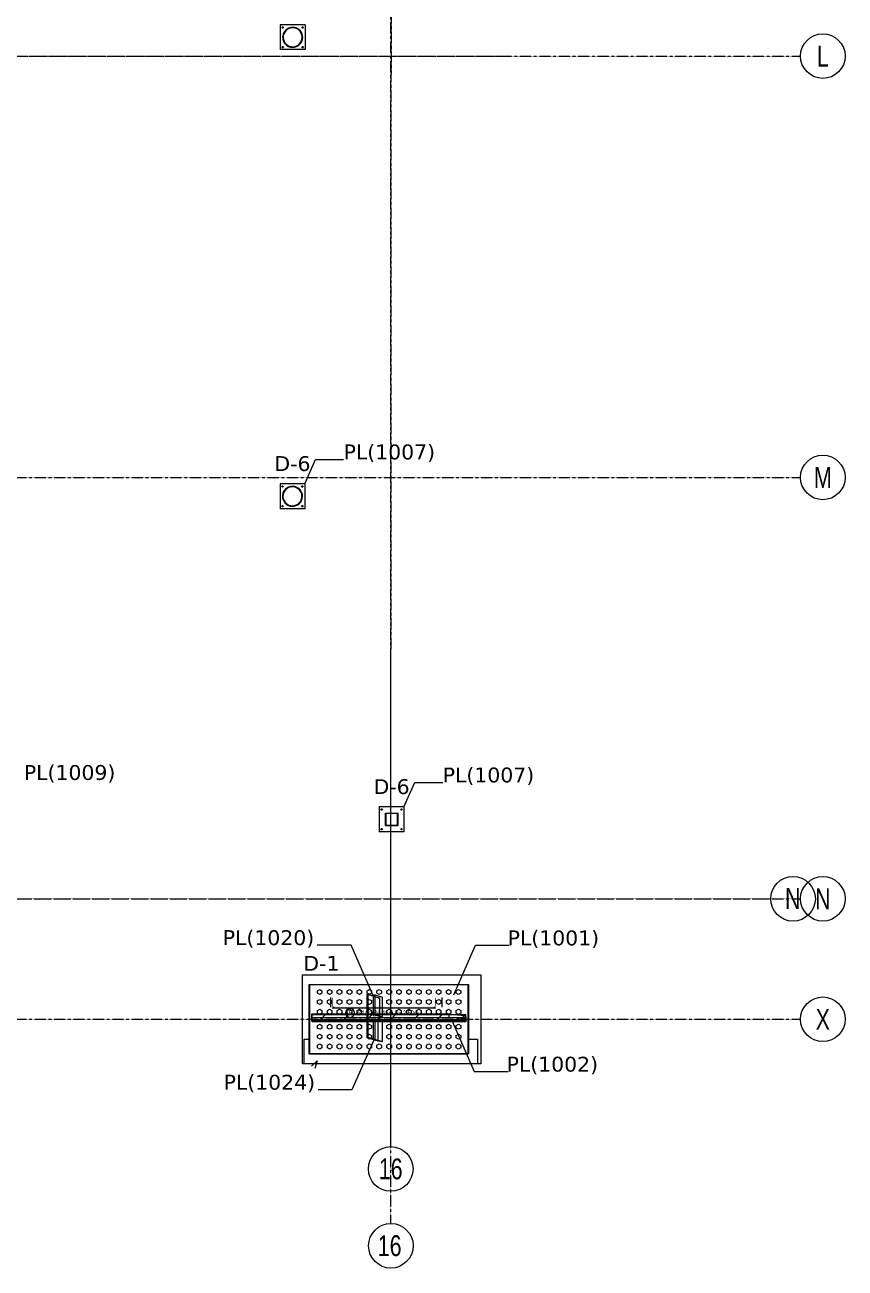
# Model space of a CAD drawing. Header units: millimetres. Extents: x -9024 to 102491, y -15825 to 35267.
# Drawn here: x 85943 to 102491, y -5020 to 20060 of the extents above; entities that cross this region are included whole.
import ezdxf
from ezdxf.enums import TextEntityAlignment as Align

# ---------------------------------------------------------------- set-up
doc = ezdxf.new("R2010")
doc.units = ezdxf.units.MM
for name, pattern in [('Dash', [0.9525, 0.47625, -0.47625]), ('DXK_LINE_DOT2', [3.9198, 1.9599, -1.9599]), ('Grid Line', [3.33375, 1.905, -0.47625, 0.47625, -0.47625])]:
    doc.linetypes.add(name, pattern=pattern)
for name, color, linetype, lineweight in [('A-DETL-HDLN', 90, 'Dash', 9), ('E_ACHURADOS-5', 8, 'Continuous', 18), ('E_CIMENTACION-1', 8, 'Continuous', 18), ('E_DIM-1', 2, 'Continuous', 18), ('E_EJES', 8, 'Continuous', 9), ('E_EJES-1', 8, 'Grid Line', 9), ('E_TEXTO', 3, 'Continuous', 9), ('E_TEXTO-3', 7, 'Continuous', 9), ('S-FSTN', 2, 'Continuous', 9), ('S-FSTN-1', 2, 'Dash', 9)]:
    doc.layers.add(name, color=color, linetype=linetype, lineweight=lineweight)
doc.layers.add('COTAS', color=8, linetype='Continuous')
doc.layers.add('TEXTO GENERAL', color=3, linetype='Continuous')
doc.styles.add('Arial Narrow_4', font='', dxfattribs={"width": 0.8, "height": 0.0035})
doc.styles.add('CNI_COTAS', font='romans.shx', dxfattribs={"width": 0.8})
doc.styles.add('Swis721 LtCn BT', font='swisscl.ttf', dxfattribs={"height": 0.42})
doc.styles.add('Swis721 LtCn BT_1', font='swisscl.ttf', dxfattribs={"height": 0.42})
doc.styles.add('TEXTO GENERAL', font='verdana.ttf', dxfattribs={"height": 0.9})
doc.styles.add('Yu Gothic UI Light_1', font='Yu Gothic UI Light.ttf', dxfattribs={"height": 0.075})
doc.styles.get('Arial Narrow_4').set_extended_font_data('Arial Narrow')
doc.dimstyles.new('1.3', dxfattribs={"dimscale": 0, "dimtxt": 25, "dimasz": 100, "dimexe": 4, "dimexo": 4, "dimgap": 9, "dimtad": 1, "dimdec": 0, "dimzin": 4, "dimdsep": 46, "dimtxsty": 'CNI_COTAS', "dimcen": 0, "dimclrd": 256, "dimclrt": 3, "dimadec": 0, "dimazin": 0, "dimtfac": 1, "dimtdec": 0, "dimtmove": 2, "dimatfit": 0, "dimfxl": 0.05, "dimtolj": 1, "dimtzin": 0, "dimarcsym": 0})
doc.dimstyles.new('CNI_COTAS_REFUERZO', dxfattribs={"dimscale": 0.3048, "dimtxt": 0.078552, "dimasz": 0, "dimexe": 0, "dimexo": 0.0625, "dimgap": 0.049213, "dimtad": 1, "dimrnd": 0.05, "dimzin": 0, "dimdsep": 46, "dimtxsty": 'Yu Gothic UI Light_1', "dimblk1": 'NONE', "dimblk2": 'NONE', "dimsah": 1, "dimcen": 0.09, "dimazin": 0, "dimtfac": 1, "dimtdec": 4, "dimtix": 1, "dimtmove": 0, "dimatfit": 3, "dimfxl": 0.082021, "dimfxlon": 1, "dimtvp": 1, "dimtolj": 1, "dimtzin": 0, "dimlwd": 18, "dimlwe": 18, "dimarcsym": 2})

# ---------------------------------------------------------------- blocks, each defined once
blk = doc.blocks.new('Grid - CNI_NOMBRE EJES-372759-_26_00m_LOC COLUMNAS Y MUROS PISO 7')
at = {"layer": 'E_EJES'}
blk.add_circle((0, 0), 0.003, dxfattribs=at)
blk = doc.blocks.new('Family - 2887500-_0_00m_N_E_-NIVEL-1 DOC')
at = {"layer": 'S-FSTN'}
for p, q in [((0.688, 138.932), (3.888, 138.932)), ((0.688, 137.532), (0.688, 138.932)), ((3.888, 138.932), (3.888, 137.532)), ((3.888, 137.532), (0.688, 137.532))]:
    blk.add_line(p, q, dxfattribs=at)
blk = doc.blocks.new('Family - 2887501-_0_00m_N_E_-NIVEL-1 DOC')
at = {"layer": 'A-DETL-HDLN'}
for p, q in [((3.571, 138.264), (0.738, 138.264)), ((1.851, 138.201), (2.1, 138.201)), ((3.838, 138.264), (3.572, 138.264))]:
    blk.add_line(p, q, dxfattribs=at)
at = {"layer": 'S-FSTN'}
for p, q in [((3.511, 138.333), (0.738, 138.333)), ((0.738, 138.333), (0.738, 138.269)), ((0.738, 138.269), (3.517, 138.269)), ((0.738, 138.269), (0.738, 138.201)), ((0.738, 138.201), (1.851, 138.201)), ((2.1, 138.201), (3.838, 138.201)), ((3.517, 138.269), (3.511, 138.333)), ((3.511, 138.333), (3.838, 138.307)), ((3.838, 138.243), (3.517, 138.269)), ((3.838, 138.307), (3.838, 138.243)), ((3.838, 138.201), (3.838, 138.243))]:
    blk.add_line(p, q, dxfattribs=at)
blk = doc.blocks.new('Family - 2887502-_0_00m_N_E_-NIVEL-1 DOC')
at = {"layer": 'A-DETL-HDLN'}
for p, q in [((2.082, 138.667), (1.851, 138.736)), ((2.082, 137.799), (2.082, 138.667)), ((2.082, 138.667), (2.106, 138.667)), ((2.101, 138.668), (2.106, 138.667)), ((2.106, 138.667), (2.106, 137.799)), ((2.075, 137.801), (2.082, 137.799)), ((2.082, 137.799), (2.106, 137.799)), ((2.106, 137.799), (2.101, 137.8))]:
    blk.add_line(p, q, dxfattribs=at)
at = {"layer": 'S-FSTN'}
for p, q in [((1.851, 138.736), (1.851, 137.868)), ((1.877, 138.736), (1.851, 138.736)), ((1.877, 137.867), (1.877, 138.736)), ((1.877, 138.736), (2.101, 138.668)), ((1.851, 137.868), (1.877, 137.867)), ((1.851, 137.868), (2.075, 137.801)), ((2.101, 137.8), (1.877, 137.867))]:
    blk.add_line(p, q, dxfattribs=at)
blk = doc.blocks.new('CNI_Barras - Ø1_2_-3292153-CORTE B DETALLE FOSO DE ESCALERA ELECTRICA')
at = {"layer": 'E_ACHURADOS-5'}
for points in [[(142.203, -1.193), (142.203, -1.18), (142.197, -1.179), (142.191, -1.177), (142.185, -1.173), (142.181, -1.167), (142.179, -1.161), (142.178, -1.155), (142.178, -0.993), (142.165, -0.993), (142.165, -1.155), (142.166, -1.164), (142.171, -1.175), (142.176, -1.182), (142.184, -1.188), (142.193, -1.191), (142.197, -1.192)], [(144.217, -1.193), (144.227, -1.191), (144.236, -1.188), (144.244, -1.182), (144.25, -1.174), (144.254, -1.164), (144.255, -1.155), (144.255, -0.993), (144.243, -0.993), (144.243, -1.155), (144.242, -1.161), (144.239, -1.167), (144.235, -1.173), (144.23, -1.177), (144.224, -1.179), (144.217, -1.18)]]:
    blk.add_hatch(color=256, dxfattribs=at).paths.add_polyline_path(points)
h = blk.add_hatch(color=256, dxfattribs=at)
h.paths.add_polyline_path([(143.662, -1.193), (144.217, -1.193), (144.217, -1.18), (142.336, -1.18), (142.336, -1.193), (143.659, -1.193)])
h.paths.add_polyline_path([(142.319, -1.193), (142.323, -1.193), (142.323, -1.18), (142.203, -1.18), (142.203, -1.193), (142.317, -1.193)])
blk = doc.blocks.new('Grid - CNI_NOMBRE EJES-372759-_0_00m_N_E_-NIVEL-1 DOC')
at = {"layer": 'E_EJES'}
blk.add_circle((0, 0), 0.003, dxfattribs=at)
blk = doc.blocks.new('*D590')
at = {"layer": 'Defpoints', "color": 0, "transparency": 16777216}
for p in [(206737, -11045), (206762, -11045), (206762, -11239)]:
    blk.add_point(p, dxfattribs=at)
at = {"layer": 'E_DIM-1', "color": 0, "lineweight": 18, "transparency": 16777216}
for p, q in [((206737, -11045), (206737, -11045)), ((206737, -11239), (206737, -11045)), ((206737, -11239), (206737, -11239))]:
    blk.add_line(p, q, dxfattribs=at)
at = {"layer": 'E_DIM-1', "color": 0, "transparency": 16777216, "insert": (206736, -11142), "char_height": 0.075, "width": 0.23, "attachment_point": 5, "rotation": 90, "style": 'Yu Gothic UI Light_1'}
blk.add_mtext('\\A1;193.65', dxfattribs=at)
blk = doc.blocks.new('_None')
blk = doc.blocks.new('*D591')
at = {"layer": 'Defpoints', "color": 0, "transparency": 16777216}
for p in [(208959, -11045), (208959, -11239), (208984, -11045)]:
    blk.add_point(p, dxfattribs=at)
at = {"layer": 'E_DIM-1', "color": 0, "lineweight": 18, "transparency": 16777216}
for p, q in [((208984, -11045), (208984, -11045)), ((208984, -11239), (208984, -11045)), ((208984, -11239), (208984, -11239))]:
    blk.add_line(p, q, dxfattribs=at)
at = {"layer": 'E_DIM-1', "color": 0, "transparency": 16777216, "insert": (208984, -11142), "char_height": 0.075, "width": 0.23, "attachment_point": 5, "rotation": 90, "style": 'Yu Gothic UI Light_1'}
blk.add_mtext('\\A1;193.65', dxfattribs=at)
blk = doc.blocks.new('*D592')
at = {"layer": 'Defpoints', "color": 0, "transparency": 16777216}
for p in [(206763, -11227), (208853, -11227), (208853, -11252)]:
    blk.add_point(p, dxfattribs=at)
at = {"layer": 'E_DIM-1', "color": 0, "lineweight": 18, "transparency": 16777216}
for p, q in [((206763, -11252), (206763, -11252)), ((206763, -11252), (208853, -11252)), ((208853, -11252), (208853, -11252))]:
    blk.add_line(p, q, dxfattribs=at)
at = {"layer": 'E_DIM-1', "color": 0, "transparency": 16777216, "insert": (207808, -11252), "char_height": 0.075, "width": 0.209, "attachment_point": 5, "style": 'Yu Gothic UI Light_1'}
blk.add_mtext('\\A1;2090.15', dxfattribs=at)
blk = doc.blocks.new('CNI_TAG CONVENCION REFUERZO - CNI TEXTOS-667912-CORTE B DETALLE FOSO DE ESCALERA ELECTRICA')
at = {"layer": 'E_TEXTO'}
for start, end in [(0, 180), (180, 360)]:
    blk.add_arc((145.386, -2.301), 0.09, start, end, dxfattribs=at)
blk = doc.blocks.new('pp')
at = {"layer": 'E_CIMENTACION-1'}
for p, q in [((-1750.211, -2830.016), (-1649.789, -2830.016)), ((-1750.211, -3330.016), (-1750.211, -2830.016)), ((1550.211, -2830.016), (1749.789, -2830.016)), ((1749.789, -2830.016), (1749.789, -3330.016))]:
    blk.add_line(p, q, dxfattribs=at)
at = {"layer": 'E_EJES-1'}
for p, q in [((0, -6550.093), (0, 32837.098)), ((-102350.234, 0), (7665.078, 0))]:
    blk.add_line(p, q, dxfattribs=at)
at = {"layer": 'E_TEXTO'}
for q in [(-1601.069, -3378.582), (-1532.079, -3419.837)]:
    blk.add_line((-1489.591, -3270.471), q, dxfattribs=at)
at = {"layer": 'E_ACHURADOS-5', "xscale": 1000, "yscale": 1000, "zscale": 1000}
blk.add_blockref('CNI_Barras - Ø1_2_-3292153-CORTE B DETALLE FOSO DE ESCALERA ELECTRICA', (-143350.566, -997.695), dxfattribs=at)
at = {"layer": 'E_EJES', "xscale": 149999.9999999999, "yscale": 149999.9999999999, "zscale": 149999.9999999999, "rotation": 269.9999999999994}
blk.add_blockref('Grid - CNI_NOMBRE EJES-372759-_0_00m_N_E_-NIVEL-1 DOC', (8115.078, 0), dxfattribs=at)
at = {"layer": 'E_EJES', "xscale": 149999.9999999999, "yscale": 149999.9999999999, "zscale": 149999.9999999999}
blk.add_blockref('Grid - CNI_NOMBRE EJES-372759-_0_00m_N_E_-NIVEL-1 DOC', (0, -7000.093), dxfattribs=at)
at = {"layer": 'E_TEXTO', "xscale": 1000, "yscale": 1000, "zscale": 1000}
blk.add_blockref('CNI_TAG CONVENCION REFUERZO - CNI TEXTOS-667912-CORTE B DETALLE FOSO DE ESCALERA ELECTRICA', (-146208.701, 0), dxfattribs=at)
at = {"layer": 'S-FSTN', "xscale": 1000, "yscale": 1000, "zscale": 1000}
blk.add_blockref('Family - 2887500-_0_00m_N_E_-NIVEL-1 DOC', (-2337.903, -140662.42), dxfattribs=at)
at = {"layer": 'S-FSTN-1', "xscale": 1000, "yscale": 1000, "zscale": 1000}
for name in ['Family - 2887502-_0_00m_N_E_-NIVEL-1 DOC', 'Family - 2887501-_0_00m_N_E_-NIVEL-1 DOC']:
    blk.add_blockref(name, (-2337.903, -140662.42), dxfattribs=at)
at = {"layer": 'E_EJES', "char_height": 420, "attachment_point": 1, "style": 'Swis721 LtCn BT'}
for s, insert, width in [('N', (7952.209, 216.652), 372.78469), ('16', (-263.433, -6787.493), 625.31625)]:
    blk.add_mtext(s, dxfattribs=dict(at, insert=insert, width=width))
at = {"layer": 'E_TEXTO', "insert": (-851.607, -2251.477), "char_height": 100, "width": 68.14344, "attachment_point": 1, "style": 'Arial Narrow_4'}
blk.add_mtext('5', dxfattribs=at)
at = {"layer": 'E_TEXTO-3', "insert": (-673.925, -2252.707), "char_height": 100, "width": 1311.76117, "attachment_point": 1, "style": 'Arial Narrow_4'}
blk.add_mtext('Ø1/2"@0.15m L= 2.50m', dxfattribs=at)
at = {"layer": 'E_DIM-1'}
for base, p1, p2, picture, middle in [((-1212.008, -1990.395), (-1187.008, -2184.045), (-1187.008, -1990.395), '*D590', (-1212.062, -2087.22)), ((1035.231, -1990.395), (1010.231, -2184.045), (1010.231, -1990.395), '*D591', (1035.177, -2087.22))]:
    dim = blk.add_linear_dim(base=base, p1=p1, p2=p2, angle=90, dimstyle='CNI_COTAS_REFUERZO', override={"dimpost": '<>', "dimfxl": 0.19365}, dxfattribs=at)
    dim.commit()
    dim.dimension.update_dxf_attribs({"geometry": picture, "text_midpoint": middle, "insert": (-207948.526, 9054.971)})
dim = blk.add_linear_dim(base=(904.712, -2197.523), p1=(-1185.457, -2172.523), p2=(904.712, -2172.523), dimstyle='CNI_COTAS_REFUERZO', override={"dimpost": '<>', "dimfxl": 2.090169}, dxfattribs=at)
dim.commit()
dim.dimension.update_dxf_attribs({"geometry": '*D592', "text_midpoint": (-140.373, -2197.469), "insert": (-207948.526, 9054.971)})

msp = doc.modelspace()

# ---------------------------------------------------------------- hatches: boundary and pattern name
at = {"linetype": 'Continuous'}
h = msp.add_hatch(dxfattribs=at)
h.set_pattern_fill('', scale=105, style=0, pattern_type=0)
h.set_pattern_definition([(45, (91545.3, 19845.66), (-235.73, 235.73), [])])
h.paths.add_polyline_path([(91548.4, 19810.4), (91545.3, 19845.7), (91536.1, 19879.8), (91521.2, 19911.9), (91500.9, 19940.9), (91475.9, 19965.9), (91446.9, 19986.2), (91414.8, 20001.2), (91380.6, 20010.3), (91345.4, 20013.4), (91310.1, 20010.3), (91276, 20001.2), (91243.9, 19986.2), (91214.9, 19965.9), (91189.9, 19940.9), (91169.6, 19911.9), (91154.6, 19879.8), (91145.5, 19845.7), (91142.4, 19810.4), (91145.5, 19775.2), (91154.6, 19741), (91169.6, 19708.9), (91189.9, 19679.9), (91214.9, 19654.9), (91243.9, 19634.6), (91276, 19619.6), (91310.1, 19610.5), (91345.4, 19607.4), (91380.6, 19610.5), (91414.8, 19619.6), (91446.9, 19634.6), (91475.9, 19654.9), (91500.9, 19679.9), (91521.2, 19708.9), (91536.1, 19741), (91545.3, 19775.2)])
h.paths.add_polyline_path([(91524.9, 19745.1), (91510.8, 19714.9), (91491.7, 19687.6), (91468.2, 19664.1), (91440.9, 19645), (91410.7, 19630.9), (91378.5, 19622.3), (91345.4, 19619.4), (91312.2, 19622.3), (91280.1, 19630.9), (91249.9, 19645), (91222.6, 19664.1), (91199.1, 19687.6), (91180, 19714.9), (91165.9, 19745.1), (91157.3, 19777.2), (91154.4, 19810.4), (91157.3, 19843.6), (91165.9, 19875.7), (91180, 19905.9), (91199.1, 19933.2), (91222.6, 19956.7), (91249.9, 19975.8), (91280.1, 19989.9), (91312.2, 19998.5), (91345.4, 20001.4), (91378.5, 19998.5), (91410.7, 19989.9), (91440.9, 19975.8), (91468.2, 19956.7), (91491.7, 19933.2), (91510.8, 19905.9), (91524.9, 19875.7), (91533.5, 19843.6), (91536.4, 19810.4), (91533.5, 19777.2)])
h = msp.add_hatch(color=96, dxfattribs=at)
h.paths.add_polyline_path([(91544.4, 10550.4), (91541.3, 10585.7), (91532.1, 10619.8), (91517.2, 10651.9), (91496.9, 10680.9), (91471.9, 10705.9), (91442.9, 10726.2), (91410.8, 10741.2), (91376.6, 10750.3), (91341.4, 10753.4), (91306.1, 10750.3), (91272, 10741.2), (91239.9, 10726.2), (91210.9, 10705.9), (91185.9, 10680.9), (91165.6, 10651.9), (91150.6, 10619.8), (91141.5, 10585.7), (91138.4, 10550.4), (91141.5, 10515.2), (91150.6, 10481), (91165.6, 10448.9), (91185.9, 10419.9), (91210.9, 10394.9), (91239.9, 10374.6), (91272, 10359.6), (91306.1, 10350.5), (91341.4, 10347.4), (91376.6, 10350.5), (91410.8, 10359.6), (91442.9, 10374.6), (91471.9, 10394.9), (91496.9, 10419.9), (91517.2, 10448.9), (91532.1, 10481), (91541.3, 10515.2)])
h.paths.add_polyline_path([(91520.9, 10485.1), (91506.8, 10454.9), (91487.7, 10427.6), (91464.2, 10404.1), (91436.9, 10385), (91406.7, 10370.9), (91374.6, 10362.3), (91341.4, 10359.4), (91308.2, 10362.3), (91276.1, 10370.9), (91245.9, 10385), (91218.6, 10404.1), (91195.1, 10427.6), (91176, 10454.9), (91161.9, 10485.1), (91153.3, 10517.2), (91150.4, 10550.4), (91153.3, 10583.6), (91161.9, 10615.7), (91176, 10645.9), (91195.1, 10673.2), (91218.6, 10696.7), (91245.9, 10715.8), (91276.1, 10729.9), (91308.2, 10738.5), (91341.4, 10741.4), (91374.6, 10738.5), (91406.7, 10729.9), (91436.9, 10715.8), (91464.2, 10696.7), (91487.7, 10673.2), (91506.8, 10645.9), (91520.9, 10615.7), (91529.5, 10583.6), (91532.4, 10550.4), (91529.5, 10517.2)])
h = msp.add_hatch(dxfattribs=at)
h.set_pattern_fill('', scale=105, style=0, pattern_type=0)
h.set_pattern_definition([(45, (93216.38, 4158.38), (-235.73, 235.73), [])])
h.paths.add_polyline_path([(93466.4, 4158.4), (93216.4, 4158.4), (93216.4, 3908.4), (93466.4, 3908.4)])
h.paths.add_polyline_path([(93224.4, 3916.4), (93224.4, 4150.4), (93458.4, 4150.4), (93458.4, 3916.4)])
h = msp.add_hatch(dxfattribs=at)
h.set_pattern_fill('', scale=105, style=0, pattern_type=0)
h.set_pattern_definition([(45, (94835.06, 93.58), (-235.73, 235.73), [])])
h.paths.add_polyline_path([(94841.6, 21.7), (94835.1, 93.6), (91741.6, 93.6), (91741.6, -6.8), (94841.6, -6.8)])

# ---------------------------------------------------------------- linework, layer by layer
at = {"color": 2, "linetype": 'Continuous'}
for p, q in [((91595.4, 20060.4), (91095.4, 20060.4)), ((91095.4, 20060.4), (91095.4, 19560.4)), ((91595.4, 20060.4), (91595.4, 19560.4)), ((91595.4, 19560.4), (91095.4, 19560.4)), ((91591.4, 10800.4), (91091.4, 10800.4)), ((91091.4, 10800.4), (91091.4, 10300.4)), ((91591.4, 10800.4), (91591.4, 10300.4)), ((91591.4, 10300.4), (91091.4, 10300.4)), ((93591.4, 4283.4), (93091.4, 4283.4)), ((93091.4, 4283.4), (93091.4, 3783.4)), ((93591.4, 4283.4), (93591.4, 3783.4)), ((93216.4, 3908.4), (93216.4, 4158.4)), ((93216.4, 4158.4), (93466.4, 4158.4)), ((93458.4, 4150.4), (93224.4, 4150.4)), ((93224.4, 4150.4), (93224.4, 3916.4)), ((93458.4, 3916.4), (93458.4, 4150.4)), ((93466.4, 4158.4), (93466.4, 3908.4)), ((93591.4, 3783.4), (93091.4, 3783.4)), ((93216.4, 3908.4), (93466.4, 3908.4)), ((93224.4, 3916.4), (93458.4, 3916.4)), ((91541.4, 900), (95141.4, 900)), ((91541.4, -900), (91541.4, 900)), ((95141.4, 900), (95141.4, -900)), ((91691.6, -700), (91691.6, 700)), ((91691.6, 700), (94891.6, 700)), ((94891.6, 700), (94891.6, -700)), ((92975.7, 93.1), (92975.7, 494.6)), ((92975.7, 494.6), (93009.1, 493.8)), ((93009.1, 493.8), (93157.4, 449.4)), ((93009.1, 92.3), (93009.1, 493.8)), ((93156.7, 93.6), (93157.4, 449.4)), ((91741.6, -6.8), (91741.6, 93.6)), ((91741.6, 93.6), (94835.1, 93.6)), ((92975.7, 93.1), (93009.1, 92.3)), ((94835.1, 93.6), (94841.6, 93)), ((94835.1, 93.6), (94841.6, 21.7)), ((94841.6, 21.7), (94841.6, 93)), ((94841.6, -6.8), (94841.6, 21.7)), ((91741.6, -49.8), (91741.6, -6.8)), ((91741.6, -6.8), (94841.6, -6.8)), ((92975.7, -49.8), (91741.6, -49.8)), ((92975.6, -405.4), (92975.7, -3.7)), ((92975.7, -3.7), (93009.1, -4.5)), ((93009, -406.2), (93009.1, -4.5)), ((93156.5, -449.4), (93157.4, -49.2)), ((94841.6, -49.8), (93157.4, -49.8)), ((94841.6, -6.8), (94841.6, -49.8)), ((93125.9, -449.4), (92975.6, -405.4)), ((92975.6, -405.4), (93009, -406.2)), ((93009, -406.2), (93156.5, -449.4)), ((93156.5, -449.4), (93125.9, -449.4)), ((94891.6, -700), (91691.6, -700)), ((95141.4, -900), (91541.4, -900))]:
    msp.add_line(p, q, dxfattribs=at)
at = {"color": 7, "linetype": 'Continuous'}
for p, q in [((91129.8, 20010.4), (91137.6, 20023.9)), ((91137.6, 19996.9), (91129.8, 20010.4)), ((91137.6, 20023.9), (91153.2, 20023.9)), ((91153.2, 19996.9), (91137.6, 19996.9)), ((91153.2, 20023.9), (91161, 20010.4)), ((91161, 20010.4), (91153.2, 19996.9)), ((91529.8, 20010.4), (91537.6, 20023.9)), ((91537.6, 19996.9), (91529.8, 20010.4)), ((91537.6, 20023.9), (91553.2, 20023.9)), ((91553.2, 19996.9), (91537.6, 19996.9)), ((91553.2, 20023.9), (91561, 20010.4)), ((91561, 20010.4), (91553.2, 19996.9)), ((91129.8, 19610.4), (91137.6, 19623.9)), ((91137.6, 19596.9), (91129.8, 19610.4)), ((91137.6, 19623.9), (91153.2, 19623.9)), ((91153.2, 19596.9), (91137.6, 19596.9)), ((91153.2, 19623.9), (91161, 19610.4)), ((91161, 19610.4), (91153.2, 19596.9)), ((91529.8, 19610.4), (91537.6, 19623.9)), ((91537.6, 19596.9), (91529.8, 19610.4)), ((91537.6, 19623.9), (91553.2, 19623.9)), ((91553.2, 19596.9), (91537.6, 19596.9)), ((91553.2, 19623.9), (91561, 19610.4)), ((91561, 19610.4), (91553.2, 19596.9)), ((91125.8, 10750.4), (91133.6, 10763.9)), ((91133.6, 10736.9), (91125.8, 10750.4)), ((91133.6, 10763.9), (91149.2, 10763.9)), ((91149.2, 10736.9), (91133.6, 10736.9)), ((91149.2, 10763.9), (91157, 10750.4)), ((91157, 10750.4), (91149.2, 10736.9)), ((91525.8, 10750.4), (91533.6, 10763.9)), ((91533.6, 10736.9), (91525.8, 10750.4)), ((91533.6, 10763.9), (91549.2, 10763.9)), ((91549.2, 10736.9), (91533.6, 10736.9)), ((91549.2, 10763.9), (91557, 10750.4)), ((91557, 10750.4), (91549.2, 10736.9)), ((91125.8, 10350.4), (91133.6, 10363.9)), ((91133.6, 10336.9), (91125.8, 10350.4)), ((91133.6, 10363.9), (91149.2, 10363.9)), ((91149.2, 10336.9), (91133.6, 10336.9)), ((91149.2, 10363.9), (91157, 10350.4)), ((91157, 10350.4), (91149.2, 10336.9)), ((91525.8, 10350.4), (91533.6, 10363.9)), ((91533.6, 10336.9), (91525.8, 10350.4)), ((91533.6, 10363.9), (91549.2, 10363.9)), ((91549.2, 10336.9), (91533.6, 10336.9)), ((91549.2, 10363.9), (91557, 10350.4)), ((91557, 10350.4), (91549.2, 10336.9)), ((93125.8, 4233.4), (93133.6, 4246.9)), ((93133.6, 4219.9), (93125.8, 4233.4)), ((93133.6, 4246.9), (93149.2, 4246.9)), ((93149.2, 4219.9), (93133.6, 4219.9)), ((93149.2, 4246.9), (93157, 4233.4)), ((93157, 4233.4), (93149.2, 4219.9)), ((93525.8, 4233.4), (93533.6, 4246.9)), ((93533.6, 4219.9), (93525.8, 4233.4)), ((93533.6, 4246.9), (93549.2, 4246.9)), ((93549.2, 4219.9), (93533.6, 4219.9)), ((93549.2, 4246.9), (93557, 4233.4)), ((93557, 4233.4), (93549.2, 4219.9)), ((93125.8, 3833.4), (93133.6, 3846.9)), ((93133.6, 3819.9), (93125.8, 3833.4)), ((93133.6, 3846.9), (93149.2, 3846.9)), ((93149.2, 3819.9), (93133.6, 3819.9)), ((93149.2, 3846.9), (93157, 3833.4)), ((93157, 3833.4), (93149.2, 3819.9)), ((93525.8, 3833.4), (93533.6, 3846.9)), ((93533.6, 3819.9), (93525.8, 3833.4)), ((93533.6, 3846.9), (93549.2, 3846.9)), ((93549.2, 3819.9), (93533.6, 3819.9)), ((93549.2, 3846.9), (93557, 3833.4)), ((93557, 3833.4), (93549.2, 3819.9)), ((91846.6, 576), (91891.6, 602)), ((91846.6, 524), (91846.6, 576)), ((91891.6, 498), (91846.6, 524)), ((91891.6, 602), (91936.6, 576)), ((91936.6, 524), (91891.6, 498)), ((91936.6, 576), (91936.6, 524)), ((92046.6, 576), (92091.6, 602)), ((92046.6, 524), (92046.6, 576)), ((92091.6, 498), (92046.6, 524)), ((92091.6, 602), (92136.6, 576)), ((92136.6, 524), (92091.6, 498)), ((92136.6, 576), (92136.6, 524)), ((92246.6, 576), (92291.6, 602)), ((92246.6, 524), (92246.6, 576)), ((92291.6, 498), (92246.6, 524)), ((92291.6, 602), (92336.6, 576)), ((92336.6, 524), (92291.6, 498)), ((92336.6, 576), (92336.6, 524)), ((92446.6, 576), (92491.6, 602)), ((92446.6, 524), (92446.6, 576)), ((92491.6, 498), (92446.6, 524)), ((92491.6, 602), (92536.6, 576)), ((92536.6, 524), (92491.6, 498)), ((92536.6, 576), (92536.6, 524)), ((92646.6, 576), (92691.6, 602)), ((92646.6, 524), (92646.6, 576)), ((92691.6, 498), (92646.6, 524)), ((92691.6, 602), (92736.6, 576)), ((92736.6, 524), (92691.6, 498)), ((92736.6, 576), (92736.6, 524)), ((92846.6, 576), (92891.6, 602)), ((92846.6, 524), (92846.6, 576)), ((92891.6, 498), (92846.6, 524)), ((92891.6, 602), (92936.6, 576)), ((92936.6, 524), (92891.6, 498)), ((92936.6, 576), (92936.6, 524)), ((93046.6, 576), (93091.6, 602)), ((93046.6, 524), (93046.6, 576)), ((93091.6, 498), (93046.6, 524)), ((93091.6, 602), (93136.6, 576)), ((93136.6, 524), (93091.6, 498)), ((93136.6, 576), (93136.6, 524)), ((93246.6, 576), (93291.6, 602)), ((93246.6, 524), (93246.6, 576)), ((93291.6, 498), (93246.6, 524)), ((93291.6, 602), (93336.6, 576)), ((93336.6, 524), (93291.6, 498)), ((93336.6, 576), (93336.6, 524)), ((93446.6, 576), (93491.6, 602)), ((93446.6, 524), (93446.6, 576)), ((93491.6, 498), (93446.6, 524)), ((93491.6, 602), (93536.6, 576)), ((93536.6, 524), (93491.6, 498)), ((93536.6, 576), (93536.6, 524)), ((93646.6, 576), (93691.6, 602)), ((93646.6, 524), (93646.6, 576)), ((93691.6, 498), (93646.6, 524)), ((93691.6, 602), (93736.6, 576)), ((93736.6, 524), (93691.6, 498)), ((93736.6, 576), (93736.6, 524)), ((93846.6, 576), (93891.6, 602)), ((93846.6, 524), (93846.6, 576)), ((93891.6, 498), (93846.6, 524)), ((93891.6, 602), (93936.6, 576)), ((93936.6, 524), (93891.6, 498)), ((93936.6, 576), (93936.6, 524)), ((94046.6, 576), (94091.6, 602)), ((94046.6, 524), (94046.6, 576)), ((94091.6, 498), (94046.6, 524)), ((94091.6, 602), (94136.6, 576)), ((94136.6, 524), (94091.6, 498)), ((94136.6, 576), (94136.6, 524)), ((94246.6, 576), (94291.6, 602)), ((94246.6, 524), (94246.6, 576)), ((94291.6, 498), (94246.6, 524)), ((94291.6, 602), (94336.6, 576)), ((94336.6, 524), (94291.6, 498)), ((94336.6, 576), (94336.6, 524)), ((94446.6, 576), (94491.6, 602)), ((94446.6, 524), (94446.6, 576)), ((94491.6, 498), (94446.6, 524)), ((94491.6, 602), (94536.6, 576)), ((94536.6, 524), (94491.6, 498)), ((94536.6, 576), (94536.6, 524)), ((94646.6, 576), (94691.6, 602)), ((94646.6, 524), (94646.6, 576)), ((94691.6, 498), (94646.6, 524)), ((94691.6, 602), (94736.6, 576)), ((94736.6, 524), (94691.6, 498)), ((94736.6, 576), (94736.6, 524)), ((91846.6, 376), (91891.6, 402)), ((91846.6, 324), (91846.6, 376)), ((91891.6, 298), (91846.6, 324)), ((91891.6, 402), (91936.6, 376)), ((91936.6, 324), (91891.6, 298)), ((91936.6, 376), (91936.6, 324)), ((92046.6, 376), (92091.6, 402)), ((92046.6, 324), (92046.6, 376)), ((92091.6, 298), (92046.6, 324)), ((92091.6, 402), (92136.6, 376)), ((92136.6, 324), (92091.6, 298)), ((92136.6, 376), (92136.6, 324)), ((92246.6, 376), (92291.6, 402)), ((92246.6, 324), (92246.6, 376)), ((92291.6, 298), (92246.6, 324)), ((92291.6, 402), (92336.6, 376)), ((92336.6, 324), (92291.6, 298)), ((92336.6, 376), (92336.6, 324)), ((92446.6, 376), (92491.6, 402)), ((92446.6, 324), (92446.6, 376)), ((92491.6, 298), (92446.6, 324)), ((92491.6, 402), (92536.6, 376)), ((92536.6, 324), (92491.6, 298)), ((92536.6, 376), (92536.6, 324)), ((92646.6, 376), (92691.6, 402)), ((92646.6, 324), (92646.6, 376)), ((92691.6, 298), (92646.6, 324)), ((92691.6, 402), (92736.6, 376)), ((92736.6, 324), (92691.6, 298)), ((92736.6, 376), (92736.6, 324)), ((92846.6, 376), (92891.6, 402)), ((92846.6, 324), (92846.6, 376)), ((92891.6, 298), (92846.6, 324)), ((92891.6, 402), (92936.6, 376)), ((92936.6, 324), (92891.6, 298)), ((92936.6, 376), (92936.6, 324)), ((93246.6, 376), (93291.6, 402)), ((93246.6, 324), (93246.6, 376)), ((93291.6, 298), (93246.6, 324)), ((93291.6, 402), (93336.6, 376)), ((93336.6, 324), (93291.6, 298)), ((93336.6, 376), (93336.6, 324)), ((93446.6, 376), (93491.6, 402)), ((93446.6, 324), (93446.6, 376)), ((93491.6, 298), (93446.6, 324)), ((93491.6, 402), (93536.6, 376)), ((93536.6, 324), (93491.6, 298)), ((93536.6, 376), (93536.6, 324)), ((93646.6, 376), (93691.6, 402)), ((93646.6, 324), (93646.6, 376)), ((93691.6, 298), (93646.6, 324)), ((93691.6, 402), (93736.6, 376)), ((93736.6, 324), (93691.6, 298)), ((93736.6, 376), (93736.6, 324)), ((93846.6, 376), (93891.6, 402)), ((93846.6, 324), (93846.6, 376)), ((93891.6, 298), (93846.6, 324)), ((93891.6, 402), (93936.6, 376)), ((93936.6, 324), (93891.6, 298)), ((93936.6, 376), (93936.6, 324)), ((94046.6, 376), (94091.6, 402)), ((94046.6, 324), (94046.6, 376)), ((94091.6, 298), (94046.6, 324)), ((94091.6, 402), (94136.6, 376)), ((94136.6, 324), (94091.6, 298)), ((94136.6, 376), (94136.6, 324)), ((94246.6, 376), (94291.6, 402)), ((94246.6, 324), (94246.6, 376)), ((94291.6, 298), (94246.6, 324)), ((94291.6, 402), (94336.6, 376)), ((94336.6, 324), (94291.6, 298)), ((94336.6, 376), (94336.6, 324)), ((94446.6, 376), (94491.6, 402)), ((94446.6, 324), (94446.6, 376)), ((94491.6, 298), (94446.6, 324)), ((94491.6, 402), (94536.6, 376)), ((94536.6, 324), (94491.6, 298)), ((94536.6, 376), (94536.6, 324)), ((94646.6, 376), (94691.6, 402)), ((94646.6, 324), (94646.6, 376)), ((94691.6, 298), (94646.6, 324)), ((94691.6, 402), (94736.6, 376)), ((94736.6, 324), (94691.6, 298)), ((94736.6, 376), (94736.6, 324)), ((91846.6, 176), (91891.6, 202)), ((91846.6, 124), (91846.6, 176)), ((91891.6, 98), (91846.6, 124)), ((91891.6, 202), (91936.6, 176)), ((91936.6, 124), (91891.6, 98)), ((91936.6, 176), (91936.6, 124)), ((92046.6, 176), (92091.6, 202)), ((92046.6, 124), (92046.6, 176)), ((92091.6, 98), (92046.6, 124)), ((92091.6, 202), (92136.6, 176)), ((92136.6, 124), (92091.6, 98)), ((92136.6, 176), (92136.6, 124)), ((92246.6, 176), (92291.6, 202)), ((92246.6, 124), (92246.6, 176)), ((92291.6, 98), (92246.6, 124)), ((92291.6, 202), (92336.6, 176)), ((92336.6, 124), (92291.6, 98)), ((92336.6, 176), (92336.6, 124)), ((92446.6, 176), (92491.6, 202)), ((92446.6, 124), (92446.6, 176)), ((92491.6, 98), (92446.6, 124)), ((92491.6, 202), (92536.6, 176)), ((92536.6, 124), (92491.6, 98)), ((92536.6, 176), (92536.6, 124)), ((92646.6, 176), (92691.6, 202)), ((92646.6, 124), (92646.6, 176)), ((92691.6, 98), (92646.6, 124)), ((92691.6, 202), (92736.6, 176)), ((92736.6, 124), (92691.6, 98)), ((92736.6, 176), (92736.6, 124)), ((92846.6, 176), (92891.6, 202)), ((92846.6, 124), (92846.6, 176)), ((92891.6, 98), (92846.6, 124)), ((92891.6, 202), (92936.6, 176)), ((92936.6, 124), (92891.6, 98)), ((92936.6, 176), (92936.6, 124)), ((93246.6, 176), (93291.6, 202)), ((93246.6, 124), (93246.6, 176)), ((93291.6, 98), (93246.6, 124)), ((93291.6, 202), (93336.6, 176)), ((93336.6, 124), (93291.6, 98)), ((93336.6, 176), (93336.6, 124)), ((93446.6, 176), (93491.6, 202)), ((93446.6, 124), (93446.6, 176)), ((93491.6, 98), (93446.6, 124)), ((93491.6, 202), (93536.6, 176)), ((93536.6, 124), (93491.6, 98)), ((93536.6, 176), (93536.6, 124)), ((93646.6, 176), (93691.6, 202)), ((93646.6, 124), (93646.6, 176)), ((93691.6, 98), (93646.6, 124)), ((93691.6, 202), (93736.6, 176)), ((93736.6, 124), (93691.6, 98)), ((93736.6, 176), (93736.6, 124)), ((93846.6, 176), (93891.6, 202)), ((93846.6, 124), (93846.6, 176)), ((93891.6, 98), (93846.6, 124)), ((93891.6, 202), (93936.6, 176)), ((93936.6, 124), (93891.6, 98)), ((93936.6, 176), (93936.6, 124)), ((94046.6, 176), (94091.6, 202)), ((94046.6, 124), (94046.6, 176)), ((94091.6, 98), (94046.6, 124)), ((94091.6, 202), (94136.6, 176)), ((94136.6, 124), (94091.6, 98)), ((94136.6, 176), (94136.6, 124)), ((94246.6, 176), (94291.6, 202)), ((94246.6, 124), (94246.6, 176)), ((94291.6, 98), (94246.6, 124)), ((94291.6, 202), (94336.6, 176)), ((94336.6, 124), (94291.6, 98)), ((94336.6, 176), (94336.6, 124)), ((94446.6, 176), (94491.6, 202)), ((94446.6, 124), (94446.6, 176)), ((94491.6, 98), (94446.6, 124)), ((94491.6, 202), (94536.6, 176)), ((94536.6, 124), (94491.6, 98)), ((94536.6, 176), (94536.6, 124)), ((94646.6, 176), (94691.6, 202)), ((94646.6, 124), (94646.6, 176)), ((94691.6, 98), (94646.6, 124)), ((94691.6, 202), (94736.6, 176)), ((94736.6, 124), (94691.6, 98)), ((94736.6, 176), (94736.6, 124)), ((91846.6, -124), (91891.6, -98)), ((91846.6, -176), (91846.6, -124)), ((91891.6, -202), (91846.6, -176)), ((91891.6, -98), (91936.6, -124)), ((91936.6, -176), (91891.6, -202)), ((91936.6, -124), (91936.6, -176)), ((92046.6, -124), (92091.6, -98)), ((92046.6, -176), (92046.6, -124)), ((92091.6, -202), (92046.6, -176)), ((92091.6, -98), (92136.6, -124)), ((92136.6, -176), (92091.6, -202)), ((92136.6, -124), (92136.6, -176)), ((92246.6, -124), (92291.6, -98)), ((92246.6, -176), (92246.6, -124)), ((92291.6, -202), (92246.6, -176)), ((92291.6, -98), (92336.6, -124)), ((92336.6, -176), (92291.6, -202)), ((92336.6, -124), (92336.6, -176)), ((92446.6, -124), (92491.6, -98)), ((92446.6, -176), (92446.6, -124)), ((92491.6, -202), (92446.6, -176)), ((92491.6, -98), (92536.6, -124)), ((92536.6, -176), (92491.6, -202)), ((92536.6, -124), (92536.6, -176)), ((92646.6, -124), (92691.6, -98)), ((92646.6, -176), (92646.6, -124)), ((92691.6, -202), (92646.6, -176)), ((92691.6, -98), (92736.6, -124)), ((92736.6, -176), (92691.6, -202)), ((92736.6, -124), (92736.6, -176)), ((92846.6, -124), (92891.6, -98)), ((92846.6, -176), (92846.6, -124)), ((92891.6, -202), (92846.6, -176)), ((92891.6, -98), (92936.6, -124)), ((92936.6, -176), (92891.6, -202)), ((92936.6, -124), (92936.6, -176)), ((93246.6, -124), (93291.6, -98)), ((93246.6, -176), (93246.6, -124)), ((93291.6, -202), (93246.6, -176)), ((93291.6, -98), (93336.6, -124)), ((93336.6, -176), (93291.6, -202)), ((93336.6, -124), (93336.6, -176)), ((93446.6, -124), (93491.6, -98)), ((93446.6, -176), (93446.6, -124)), ((93491.6, -202), (93446.6, -176)), ((93491.6, -98), (93536.6, -124)), ((93536.6, -176), (93491.6, -202)), ((93536.6, -124), (93536.6, -176)), ((93646.6, -124), (93691.6, -98)), ((93646.6, -176), (93646.6, -124)), ((93691.6, -202), (93646.6, -176)), ((93691.6, -98), (93736.6, -124)), ((93736.6, -176), (93691.6, -202)), ((93736.6, -124), (93736.6, -176)), ((93846.6, -124), (93891.6, -98)), ((93846.6, -176), (93846.6, -124)), ((93891.6, -202), (93846.6, -176)), ((93891.6, -98), (93936.6, -124)), ((93936.6, -176), (93891.6, -202)), ((93936.6, -124), (93936.6, -176)), ((94046.6, -124), (94091.6, -98)), ((94046.6, -176), (94046.6, -124)), ((94091.6, -202), (94046.6, -176)), ((94091.6, -98), (94136.6, -124)), ((94136.6, -176), (94091.6, -202)), ((94136.6, -124), (94136.6, -176)), ((94246.6, -124), (94291.6, -98)), ((94246.6, -176), (94246.6, -124)), ((94291.6, -202), (94246.6, -176)), ((94291.6, -98), (94336.6, -124)), ((94336.6, -176), (94291.6, -202)), ((94336.6, -124), (94336.6, -176)), ((94446.6, -124), (94491.6, -98)), ((94446.6, -176), (94446.6, -124)), ((94491.6, -202), (94446.6, -176)), ((94491.6, -98), (94536.6, -124)), ((94536.6, -176), (94491.6, -202)), ((94536.6, -124), (94536.6, -176)), ((94646.6, -124), (94691.6, -98)), ((94646.6, -176), (94646.6, -124)), ((94691.6, -202), (94646.6, -176)), ((94691.6, -98), (94736.6, -124)), ((94736.6, -176), (94691.6, -202)), ((94736.6, -124), (94736.6, -176)), ((91846.6, -324), (91891.6, -298)), ((91846.6, -376), (91846.6, -324)), ((91891.6, -402), (91846.6, -376)), ((91846.6, -524), (91891.6, -498)), ((91891.6, -298), (91936.6, -324)), ((91936.6, -376), (91891.6, -402)), ((91891.6, -498), (91936.6, -524)), ((91936.6, -324), (91936.6, -376)), ((92046.6, -324), (92091.6, -298)), ((92046.6, -376), (92046.6, -324)), ((92091.6, -402), (92046.6, -376)), ((92046.6, -524), (92091.6, -498)), ((92091.6, -298), (92136.6, -324)), ((92136.6, -376), (92091.6, -402)), ((92091.6, -498), (92136.6, -524)), ((92136.6, -324), (92136.6, -376)), ((92246.6, -324), (92291.6, -298)), ((92246.6, -376), (92246.6, -324)), ((92291.6, -402), (92246.6, -376)), ((92246.6, -524), (92291.6, -498)), ((92291.6, -298), (92336.6, -324)), ((92336.6, -376), (92291.6, -402)), ((92291.6, -498), (92336.6, -524)), ((92336.6, -324), (92336.6, -376)), ((92446.6, -324), (92491.6, -298)), ((92446.6, -376), (92446.6, -324)), ((92491.6, -402), (92446.6, -376)), ((92446.6, -524), (92491.6, -498)), ((92491.6, -298), (92536.6, -324)), ((92536.6, -376), (92491.6, -402)), ((92491.6, -498), (92536.6, -524)), ((92536.6, -324), (92536.6, -376)), ((92646.6, -324), (92691.6, -298)), ((92646.6, -376), (92646.6, -324)), ((92691.6, -402), (92646.6, -376)), ((92646.6, -524), (92691.6, -498)), ((92691.6, -298), (92736.6, -324)), ((92736.6, -376), (92691.6, -402)), ((92691.6, -498), (92736.6, -524)), ((92736.6, -324), (92736.6, -376)), ((92846.6, -324), (92891.6, -298)), ((92846.6, -376), (92846.6, -324)), ((92891.6, -402), (92846.6, -376)), ((92846.6, -524), (92891.6, -498)), ((92891.6, -298), (92936.6, -324)), ((92936.6, -376), (92891.6, -402)), ((92891.6, -498), (92936.6, -524)), ((92936.6, -324), (92936.6, -376)), ((93046.6, -524), (93091.6, -498)), ((93091.6, -498), (93136.6, -524)), ((93246.6, -324), (93291.6, -298)), ((93246.6, -376), (93246.6, -324)), ((93291.6, -402), (93246.6, -376)), ((93246.6, -524), (93291.6, -498)), ((93291.6, -298), (93336.6, -324)), ((93336.6, -376), (93291.6, -402)), ((93291.6, -498), (93336.6, -524)), ((93336.6, -324), (93336.6, -376)), ((93446.6, -324), (93491.6, -298)), ((93446.6, -376), (93446.6, -324)), ((93491.6, -402), (93446.6, -376)), ((93446.6, -524), (93491.6, -498)), ((93491.6, -298), (93536.6, -324)), ((93536.6, -376), (93491.6, -402)), ((93491.6, -498), (93536.6, -524)), ((93536.6, -324), (93536.6, -376)), ((93646.6, -324), (93691.6, -298)), ((93646.6, -376), (93646.6, -324)), ((93691.6, -402), (93646.6, -376)), ((93646.6, -524), (93691.6, -498)), ((93691.6, -298), (93736.6, -324)), ((93736.6, -376), (93691.6, -402)), ((93691.6, -498), (93736.6, -524)), ((93736.6, -324), (93736.6, -376)), ((93846.6, -324), (93891.6, -298)), ((93846.6, -376), (93846.6, -324)), ((93891.6, -402), (93846.6, -376)), ((93846.6, -524), (93891.6, -498)), ((93891.6, -298), (93936.6, -324)), ((93936.6, -376), (93891.6, -402)), ((93891.6, -498), (93936.6, -524)), ((93936.6, -324), (93936.6, -376)), ((94046.6, -324), (94091.6, -298)), ((94046.6, -376), (94046.6, -324)), ((94091.6, -402), (94046.6, -376)), ((94046.6, -524), (94091.6, -498)), ((94091.6, -298), (94136.6, -324)), ((94136.6, -376), (94091.6, -402)), ((94091.6, -498), (94136.6, -524)), ((94136.6, -324), (94136.6, -376)), ((94246.6, -324), (94291.6, -298)), ((94246.6, -376), (94246.6, -324)), ((94291.6, -402), (94246.6, -376)), ((94246.6, -524), (94291.6, -498)), ((94291.6, -298), (94336.6, -324)), ((94336.6, -376), (94291.6, -402)), ((94291.6, -498), (94336.6, -524)), ((94336.6, -324), (94336.6, -376)), ((94446.6, -324), (94491.6, -298)), ((94446.6, -376), (94446.6, -324)), ((94491.6, -402), (94446.6, -376)), ((94446.6, -524), (94491.6, -498)), ((94491.6, -298), (94536.6, -324)), ((94536.6, -376), (94491.6, -402)), ((94491.6, -498), (94536.6, -524)), ((94536.6, -324), (94536.6, -376)), ((94646.6, -324), (94691.6, -298)), ((94646.6, -376), (94646.6, -324)), ((94691.6, -402), (94646.6, -376)), ((94646.6, -524), (94691.6, -498)), ((94691.6, -298), (94736.6, -324)), ((94736.6, -376), (94691.6, -402)), ((94691.6, -498), (94736.6, -524)), ((94736.6, -324), (94736.6, -376)), ((91846.6, -576), (91846.6, -524)), ((91891.6, -602), (91846.6, -576)), ((91936.6, -576), (91891.6, -602)), ((91936.6, -524), (91936.6, -576)), ((92046.6, -576), (92046.6, -524)), ((92091.6, -602), (92046.6, -576)), ((92136.6, -576), (92091.6, -602)), ((92136.6, -524), (92136.6, -576)), ((92246.6, -576), (92246.6, -524)), ((92291.6, -602), (92246.6, -576)), ((92336.6, -576), (92291.6, -602)), ((92336.6, -524), (92336.6, -576)), ((92446.6, -576), (92446.6, -524)), ((92491.6, -602), (92446.6, -576)), ((92536.6, -576), (92491.6, -602)), ((92536.6, -524), (92536.6, -576)), ((92646.6, -576), (92646.6, -524)), ((92691.6, -602), (92646.6, -576)), ((92736.6, -576), (92691.6, -602)), ((92736.6, -524), (92736.6, -576)), ((92846.6, -576), (92846.6, -524)), ((92891.6, -602), (92846.6, -576)), ((92936.6, -576), (92891.6, -602)), ((92936.6, -524), (92936.6, -576)), ((93046.6, -576), (93046.6, -524)), ((93091.6, -602), (93046.6, -576)), ((93136.6, -576), (93091.6, -602)), ((93136.6, -524), (93136.6, -576)), ((93246.6, -576), (93246.6, -524)), ((93291.6, -602), (93246.6, -576)), ((93336.6, -576), (93291.6, -602)), ((93336.6, -524), (93336.6, -576)), ((93446.6, -576), (93446.6, -524)), ((93491.6, -602), (93446.6, -576)), ((93536.6, -576), (93491.6, -602)), ((93536.6, -524), (93536.6, -576)), ((93646.6, -576), (93646.6, -524)), ((93691.6, -602), (93646.6, -576)), ((93736.6, -576), (93691.6, -602)), ((93736.6, -524), (93736.6, -576)), ((93846.6, -576), (93846.6, -524)), ((93891.6, -602), (93846.6, -576)), ((93936.6, -576), (93891.6, -602)), ((93936.6, -524), (93936.6, -576)), ((94046.6, -576), (94046.6, -524)), ((94091.6, -602), (94046.6, -576)), ((94136.6, -576), (94091.6, -602)), ((94136.6, -524), (94136.6, -576)), ((94246.6, -576), (94246.6, -524)), ((94291.6, -602), (94246.6, -576)), ((94336.6, -576), (94291.6, -602)), ((94336.6, -524), (94336.6, -576)), ((94446.6, -576), (94446.6, -524)), ((94491.6, -602), (94446.6, -576)), ((94536.6, -576), (94491.6, -602)), ((94536.6, -524), (94536.6, -576)), ((94646.6, -576), (94646.6, -524)), ((94691.6, -602), (94646.6, -576)), ((94736.6, -576), (94691.6, -602)), ((94736.6, -524), (94736.6, -576))]:
    msp.add_line(p, q, dxfattribs=at)
at = {"color": 7, "linetype": 'DXK_LINE_DOT2'}
for p, q in [((91691.6, -700), (91691.6, 700)), ((91691.6, 700), (94891.6, 700)), ((94891.6, 700), (94891.6, -700)), ((93126, 48.2), (92975.7, 93.1)), ((93009.1, 92.3), (93156.6, 48.2)), ((93156.6, 48.2), (93126, 48.2)), ((93156.6, 48.2), (93156.7, 93.6)), ((93157.4, -49.8), (92975.7, -49.8)), ((93009.1, -4.5), (93157.4, -47.9)), ((93157.4, -49.2), (93157.4, -47.9)), ((94891.6, -700), (91691.6, -700))]:
    msp.add_line(p, q, dxfattribs=at)
at = {"color": 2, "linetype": 'Continuous'}
for centre, radius, start, end in [((91345.4, 19810.4), 203, 10, 190), ((91345.4, 19810.4), 203, 190, 10), ((91345.4, 19810.4), 191, 170, 350), ((91345.4, 19810.4), 191, 350, 170), ((91341.4, 10550.4), 203, 10, 190), ((91341.4, 10550.4), 203, 190, 10), ((91341.4, 10550.4), 191, 170, 350), ((91341.4, 10550.4), 191, 350, 170)]:
    msp.add_arc(centre, radius, start, end, dxfattribs=at)
at = {"layer": 'E_EJES-1'}
for p, q in [((93323.7, -2568.2), (93344.7, 33650.2)), ((0, 19430), (101591.4, 19430)), ((5880.1, 19430), (95592.3, 19430)), ((0, 10930), (101591.4, 10930)), ((0, 10930), (95592.3, 10930)), ((0, 2430), (101591.4, 2430)), ((0, 0), (101591.4, 0))]:
    msp.add_line(p, q, dxfattribs=at)

# ---------------------------------------------------------------- block references
at = {"layer": 'COTAS'}
msp.add_blockref('pp', (93326.6, 2430), dxfattribs=at)
at = {"layer": 'E_EJES', "xscale": 150000.000000001, "yscale": 150000.000000001, "zscale": 150000.000000001, "rotation": 269.9999999999994}
for p in [(102041.4, 19430), (102041.4, 10930), (102041.4, 2430), (102041.4, 0)]:
    msp.add_blockref('Grid - CNI_NOMBRE EJES-372759-_26_00m_LOC COLUMNAS Y MUROS PISO 7', p, dxfattribs=at)
at = {"layer": 'E_EJES', "xscale": 150000.000000001, "yscale": 150000.000000001, "zscale": 150000.000000001}
msp.add_blockref('Grid - CNI_NOMBRE EJES-372759-_26_00m_LOC COLUMNAS Y MUROS PISO 7', (93323.7, -3018.2), dxfattribs=at)

# ---------------------------------------------------------------- texts
at = {"layer": 'E_EJES', "style": 'Swis721 LtCn BT_1'}
for s, p in [('L', (102041.4, 19430)), ('M', (102041.4, 10930)), ('N', (102041.4, 2430)), ('X', (102041.4, 0)), ('16', (93323.7, -3018.2))]:
    msp.add_text(s, height=420, dxfattribs=at).set_placement(p, align=Align.MIDDLE_CENTER)
at = {"layer": 'TEXTO GENERAL', "color": 3, "style": 'TEXTO GENERAL'}
for s, p in [('PL(1007)', (92372.8, 11295.7)), ('PL(1009)', (85922.8, 4828.5)), ('PL(1007)', (94372.8, 4778.6))]:
    msp.add_text(s, height=300, dxfattribs=at).set_placement(p)
for s, p in [('D-6', (91341.4, 11210.5)), ('D-6', (93341.4, 4693.5)), ('D-1', (91925.2, 1128.9))]:
    msp.add_text(s, height=300, dxfattribs=at).set_placement(p, align=Align.MIDDLE_CENTER)
for s, p in [('PL(1020)', (89934.7, 1497.9)), ('PL(1001)', (95682.4, 1492.9)), ('PL(1002)', (95661, -1054)), ('PL(1024)', (89952.4, -1418))]:
    msp.add_text(s, height=300, rotation=359.93354, dxfattribs=at).set_placement(p)

# ---------------------------------------------------------------- leaders
at = {"layer": 'COTAS'}
for points in [[(91591.4, 10800.4), (91807.8, 11295.3), (92372.8, 11295.7)], [(93591.4, 4283.4), (93807.8, 4778.2), (94372.8, 4778.6)], [(92961.7, 494.2), (92524.2, 1494.9), (91841.1, 1495.7)], [(94594.9, 492.7), (95033.6, 1492.9), (95716.7, 1492.9)], [(94571, -51.3), (95007.4, -1052.4), (95690.4, -1054)], [(92981.8, -421.4), (92541.8, -1421), (91858.8, -1420.2)]]:
    msp.add_leader(points, dimstyle='1.3', override={"dimscale": 1}, dxfattribs=at)

doc.saveas('drawing.dxf')
